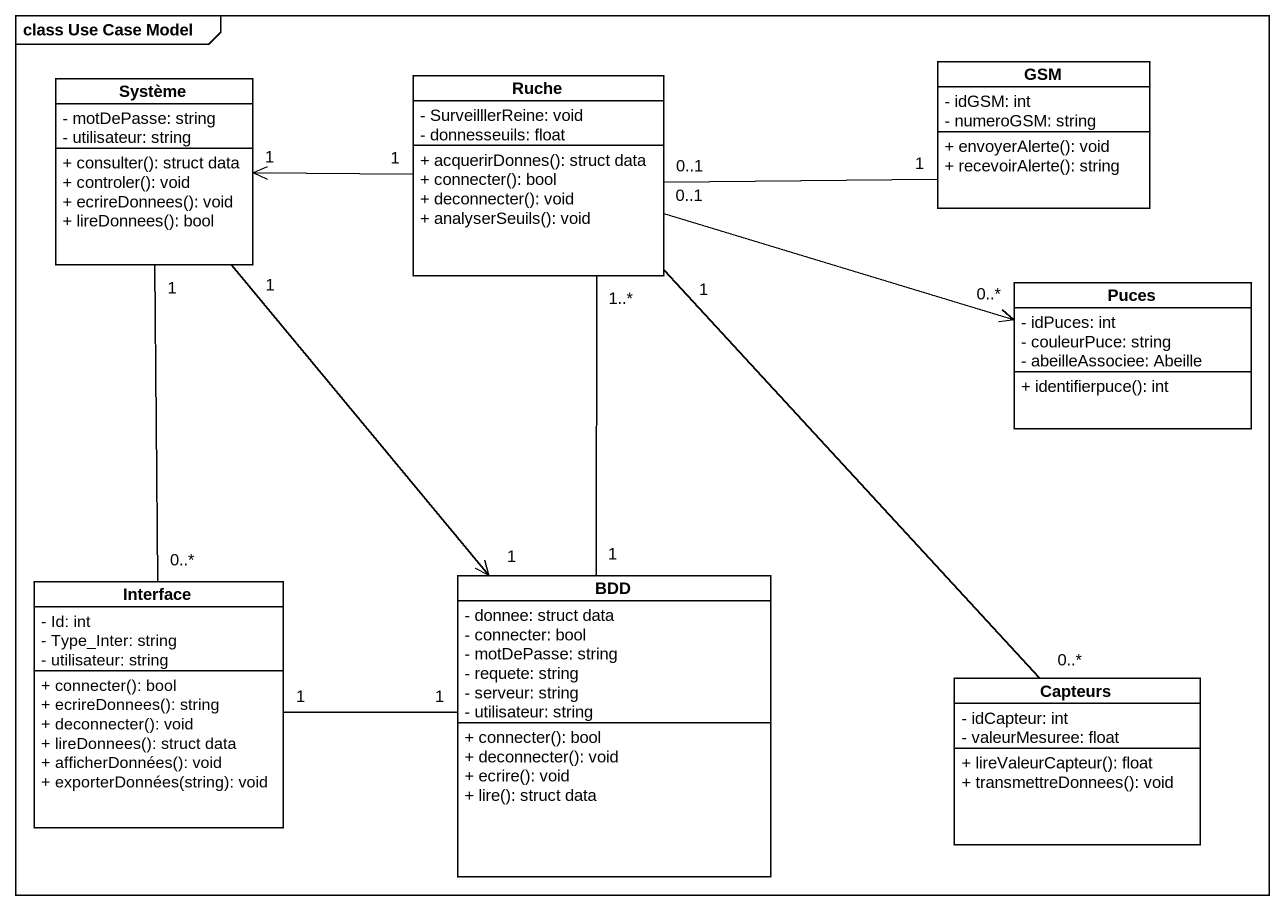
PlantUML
@startuml
mainframe class Use Case Model
hide circle
hide empty members
skinparam classAttributeIconSize 0
class Système {
  - motDePasse: string
  - utilisateur: string
  + consulter(): struct data
  + controler(): void
  + ecrireDonnees(): void
  + lireDonnees(): bool
}
class Ruche {
  - SurveilllerReine: void
  - donnesseuils: float
  + acquerirDonnes(): struct data
  + connecter(): bool
  + deconnecter(): void
  + analyserSeuils(): void
}
class GSM {
  - idGSM: int
  - numeroGSM: string
  + envoyerAlerte(): void
  + recevoirAlerte(): string
}
class Puces {
  - idPuces: int
  - couleurPuce: string
  - abeilleAssociee: Abeille
  + identifierpuce(): int
}
class "Interface" as Interface_ {
  - Id: int
  - Type_Inter: string
  - utilisateur: string
  + connecter(): bool
  + ecrireDonnees(): string
  + deconnecter(): void
  + lireDonnees(): struct data
  + afficherDonnées(): void
  + exporterDonnées(string): void
}
class BDD {
  - donnee: struct data
  - connecter: bool
  - motDePasse: string
  - requete: string
  - serveur: string
  - utilisateur: string
  + connecter(): bool
  + deconnecter(): void
  + ecrire(): void
  + lire(): struct data
}
class Capteurs {
  - idCapteur: int
  - valeurMesuree: float
  + lireValeurCapteur(): float
  + transmettreDonnees(): void
}
Système "1" -- "0..*" Interface_
Système "1" --> "1" BDD
Ruche "1" -left-> "1" Système
Ruche "0..1" -right- "1" GSM
Ruche "0..1" -right-> "0..*" Puces
Ruche "1" -- "0..*" Capteurs
Interface_ "1" -right- "1" BDD
BDD "1" -up- "1..*" Ruche
@enduml
